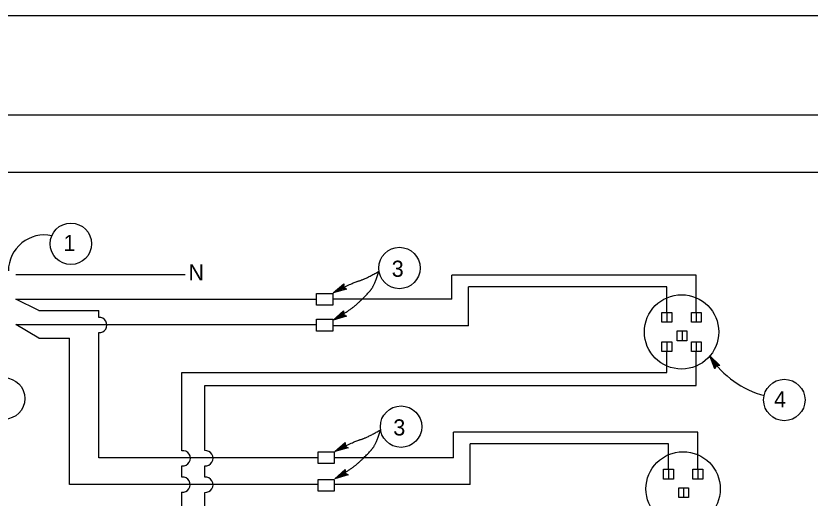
# Model space of a CAD drawing. Extents: x -893 to 867, y -474 to 712.
# Drawn here: x 151.4 to 496.4, y 502.3 to 712 of the extents above; entities that cross this region are included whole.
import ezdxf

# ---------------------------------------------------------------- set-up
doc = ezdxf.new("R2010")
doc.units = 0
for name, color, linetype in [('border_PLOTTING-ELEMENTS', 7, 'Continuous'), ('border_rw_22x34_Cut_Lines', 7, 'Continuous'), ('border_SHEET', 7, 'Continuous'), ('es_CELL-anno', 7, 'Continuous'), ('es_LIGHTING', 7, 'Continuous')]:
    doc.layers.add(name, color=color, linetype=linetype)

msp = doc.modelspace()

# ---------------------------------------------------------------- linework, layer by layer
at = {"layer": 'border_PLOTTING-ELEMENTS'}
for points in [[(-893.46, -474.05), (866.55, -474.05), (866.55, 711.96), (-893.46, 711.96)], [(-863.46, 668.96), (836.55, 668.96), (836.55, -431.05), (-863.46, -431.05)]]:
    msp.add_lwpolyline(points, close=True, dxfattribs=at)
at = {"layer": 'border_rw_22x34_Cut_Lines'}
msp.add_lwpolyline([(-863.46, 668.96), (836.55, 668.96), (836.55, -431.05), (-863.46, -431.05)], close=True, dxfattribs=at)
at = {"layer": 'border_SHEET'}
msp.add_line((-813.46, 643.96), (811.55, 643.96), dxfattribs=at)
at = {"layer": 'es_CELL-anno'}
for p, q in [((454.98, 558.49), (452.8, 564.24)), ((452.8, 564.24), (452.8, 564.24)), ((452.8, 564.24), (457.21, 559.96)), ((455.16, 558.87), (453.56, 563.09)), ((453.57, 563.08), (456.78, 559.96)), ((455.33, 559.26), (454.32, 561.93)), ((454.32, 561.93), (456.39, 559.92)), ((455.66, 559.9), (454.98, 558.49)), ((455.52, 559.6), (455.07, 560.78)), ((455.07, 560.78), (455.96, 559.91)), ((457.21, 559.96), (455.66, 559.9)), ((457.21, 559.96), (457.21, 559.96)), ((454.98, 558.49), (454.98, 558.49))]:
    msp.add_line(p, q, dxfattribs=at)
for points in [[(295.06, 593.16), (289.22, 591.57), (293.83, 595.49), (293.81, 595.08), (290.43, 592.21), (294.71, 593.37), (294.36, 593.59), (291.63, 592.84), (293.79, 594.67), (293.76, 594.27), (292.83, 593.47), (294.02, 593.8), (293.75, 593.96), (293.83, 595.49), (293.75, 593.96)], [(295.01, 581.45), (289.22, 579.71), (293.72, 583.74), (293.71, 583.34), (290.41, 580.38), (294.66, 581.66), (294.31, 581.86), (291.59, 581.04), (293.7, 582.93), (293.69, 582.52), (292.78, 581.7), (293.95, 582.06), (293.68, 582.22), (293.72, 583.74), (293.68, 582.22)], [(295.74, 524.19), (289.9, 522.6), (294.52, 526.52), (294.49, 526.11), (291.11, 523.25), (295.39, 524.4), (295.05, 524.62), (292.31, 523.87), (294.47, 525.7), (294.45, 525.3), (293.51, 524.5), (294.7, 524.83), (294.43, 524.99), (294.52, 526.52), (294.43, 524.99)], [(295.7, 512.48), (289.9, 510.74), (294.41, 514.78), (294.4, 514.37), (291.1, 511.41), (295.34, 512.69), (294.99, 512.89), (292.27, 512.07), (294.39, 513.96), (294.37, 513.55), (293.46, 512.74), (294.64, 513.09), (294.36, 513.25), (294.41, 514.78), (294.36, 513.25)]]:
    msp.add_lwpolyline(points, close=True, dxfattribs=at)
for centre in [(175.31, 612.88), (318.05, 602.36), (146.36, 545.62), (485.22, 545), (318.74, 533.39)]:
    msp.add_circle(centre, 9, dxfattribs=at)
for centre, radius, start, end in [((163.85, 601.06), 15.67, 78.3307, 179.708), ((486.79, 585.98), 40.41, 213.3226, 255.398)]:
    msp.add_arc(centre, radius, start, end, dxfattribs=at)
for points in [[(289.22, 579.71), (296.52, 583.81), (303.82, 590.66), (307.24, 594.77), (309.07, 600.93)], [(289.22, 591.57), (297.43, 595.91), (303.14, 597.5), (309.07, 600.93)], [(289.9, 510.74), (297.21, 514.85), (304.51, 521.69), (307.93, 525.8), (309.75, 531.96)], [(289.9, 522.6), (298.12, 526.94), (303.82, 528.54), (309.75, 531.96)]]:
    msp.add_open_spline(points, degree=2, dxfattribs=at)
at = {"layer": 'es_LIGHTING'}
for p, q in [((151.44, 599.51), (224.99, 599.51)), ((446.95, 599.25), (340.78, 599.25)), ((340.78, 588.83), (340.78, 599.25)), ((446.95, 583.09), (446.95, 599.25)), ((434.2, 594.11), (348.06, 594.11)), ((348.06, 577.25), (348.06, 594.11)), ((434.2, 583.09), (434.2, 594.11)), ((151.44, 588.83), (282.06, 588.83)), ((161.44, 583.83), (151.44, 588.83)), ((340.78, 588.83), (289.06, 588.83)), ((161.44, 583.83), (187.44, 583.83)), ((187.44, 580.85), (187.44, 583.83)), ((434.2, 583.09), (434.2, 578.84)), ((446.95, 583.09), (446.95, 578.84)), ((151.44, 577.83), (282.06, 577.83)), ((161.44, 571.83), (151.44, 577.83)), ((348.06, 577.25), (289.06, 577.25)), ((187.44, 519.86), (187.44, 574.27)), ((440.8, 575.03), (440.8, 570.78)), ((161.44, 571.83), (174.78, 571.83)), ((174.78, 508.28), (174.78, 571.83)), ((434.2, 570.34), (434.2, 566.09)), ((446.95, 570.34), (446.95, 566.09)), ((434.2, 557), (434.2, 566.09)), ((446.95, 551.23), (446.95, 566.09)), ((223.44, 557), (434.2, 557)), ((223.44, 522.96), (223.44, 557)), ((233.44, 551.23), (446.95, 551.23)), ((233.44, 522.97), (233.44, 551.23)), ((447.64, 531.03), (341.47, 531.03)), ((341.47, 519.86), (341.47, 531.03)), ((447.64, 514.87), (447.64, 531.03)), ((434.89, 525.89), (348.75, 525.89)), ((348.75, 508.28), (348.75, 525.89)), ((434.89, 514.87), (434.89, 525.89)), ((282.75, 519.86), (187.44, 519.86)), ((341.47, 519.86), (289.75, 519.86)), ((223.54, 511.43), (223.54, 516.41)), ((233.44, 511.43), (233.44, 516.41)), ((434.89, 514.87), (434.89, 510.62)), ((447.64, 514.87), (447.64, 510.62)), ((282.75, 508.28), (174.78, 508.28)), ((348.75, 508.28), (289.75, 508.28)), ((223.44, 403.96), (223.44, 504.86)), ((233.44, 403.96), (233.44, 504.85)), ((441.49, 506.81), (441.49, 502.56))]:
    msp.add_line(p, q, dxfattribs=at)
for points in [[(282.06, 586.22), (282.06, 591.34), (289.06, 591.34), (289.06, 586.22)], [(432.08, 578.84), (432.08, 583.09), (436.33, 583.09), (436.33, 578.84)], [(444.83, 578.84), (444.83, 583.09), (449.08, 583.09), (449.08, 578.84)], [(282.06, 574.95), (282.06, 580.06), (289.06, 580.06), (289.06, 574.95)], [(438.68, 570.78), (438.68, 575.03), (442.93, 575.03), (442.93, 570.78)], [(432.08, 566.09), (432.08, 570.34), (436.33, 570.34), (436.33, 566.09)], [(444.83, 566.09), (444.83, 570.34), (449.08, 570.34), (449.08, 566.09)], [(282.75, 517.32), (282.75, 522.44), (289.75, 522.44), (289.75, 517.32)], [(432.76, 510.62), (432.76, 514.87), (437.01, 514.87), (437.01, 510.62)], [(445.51, 510.62), (445.51, 514.87), (449.76, 514.87), (449.76, 510.62)], [(282.75, 505.38), (282.75, 510.5), (289.75, 510.5), (289.75, 505.38)], [(439.36, 502.56), (439.36, 506.81), (443.61, 506.81), (443.61, 502.56)]]:
    msp.add_lwpolyline(points, close=True, dxfattribs=at)
for centre in [(440.58, 574.59), (441.26, 506.37)]:
    msp.add_circle(centre, 16.15, dxfattribs=at)
for centre, start, end in [((187.68, 577.56), 265.8009, 94.1991), ((223.91, 519.69), 263.493, 98.1779), ((233.82, 519.69), 263.493, 96.507), ((223.85, 508.14), 262.8187, 95.5139), ((233.76, 508.14), 264.4861, 95.5139)]:
    msp.add_arc(centre, 3.3, start, end, dxfattribs=at)

# ---------------------------------------------------------------- texts
at = {"layer": 'es_CELL-anno'}
for s, p in [('1', (172.08, 609.76)), ('N', (226.37, 597)), ('3', (314.68, 598.55)), ('4', (480.75, 541.8)), ('3', (315.36, 529.58))]:
    msp.add_text(s, height=7, dxfattribs=at).set_placement(p)

doc.saveas('drawing.dxf')
